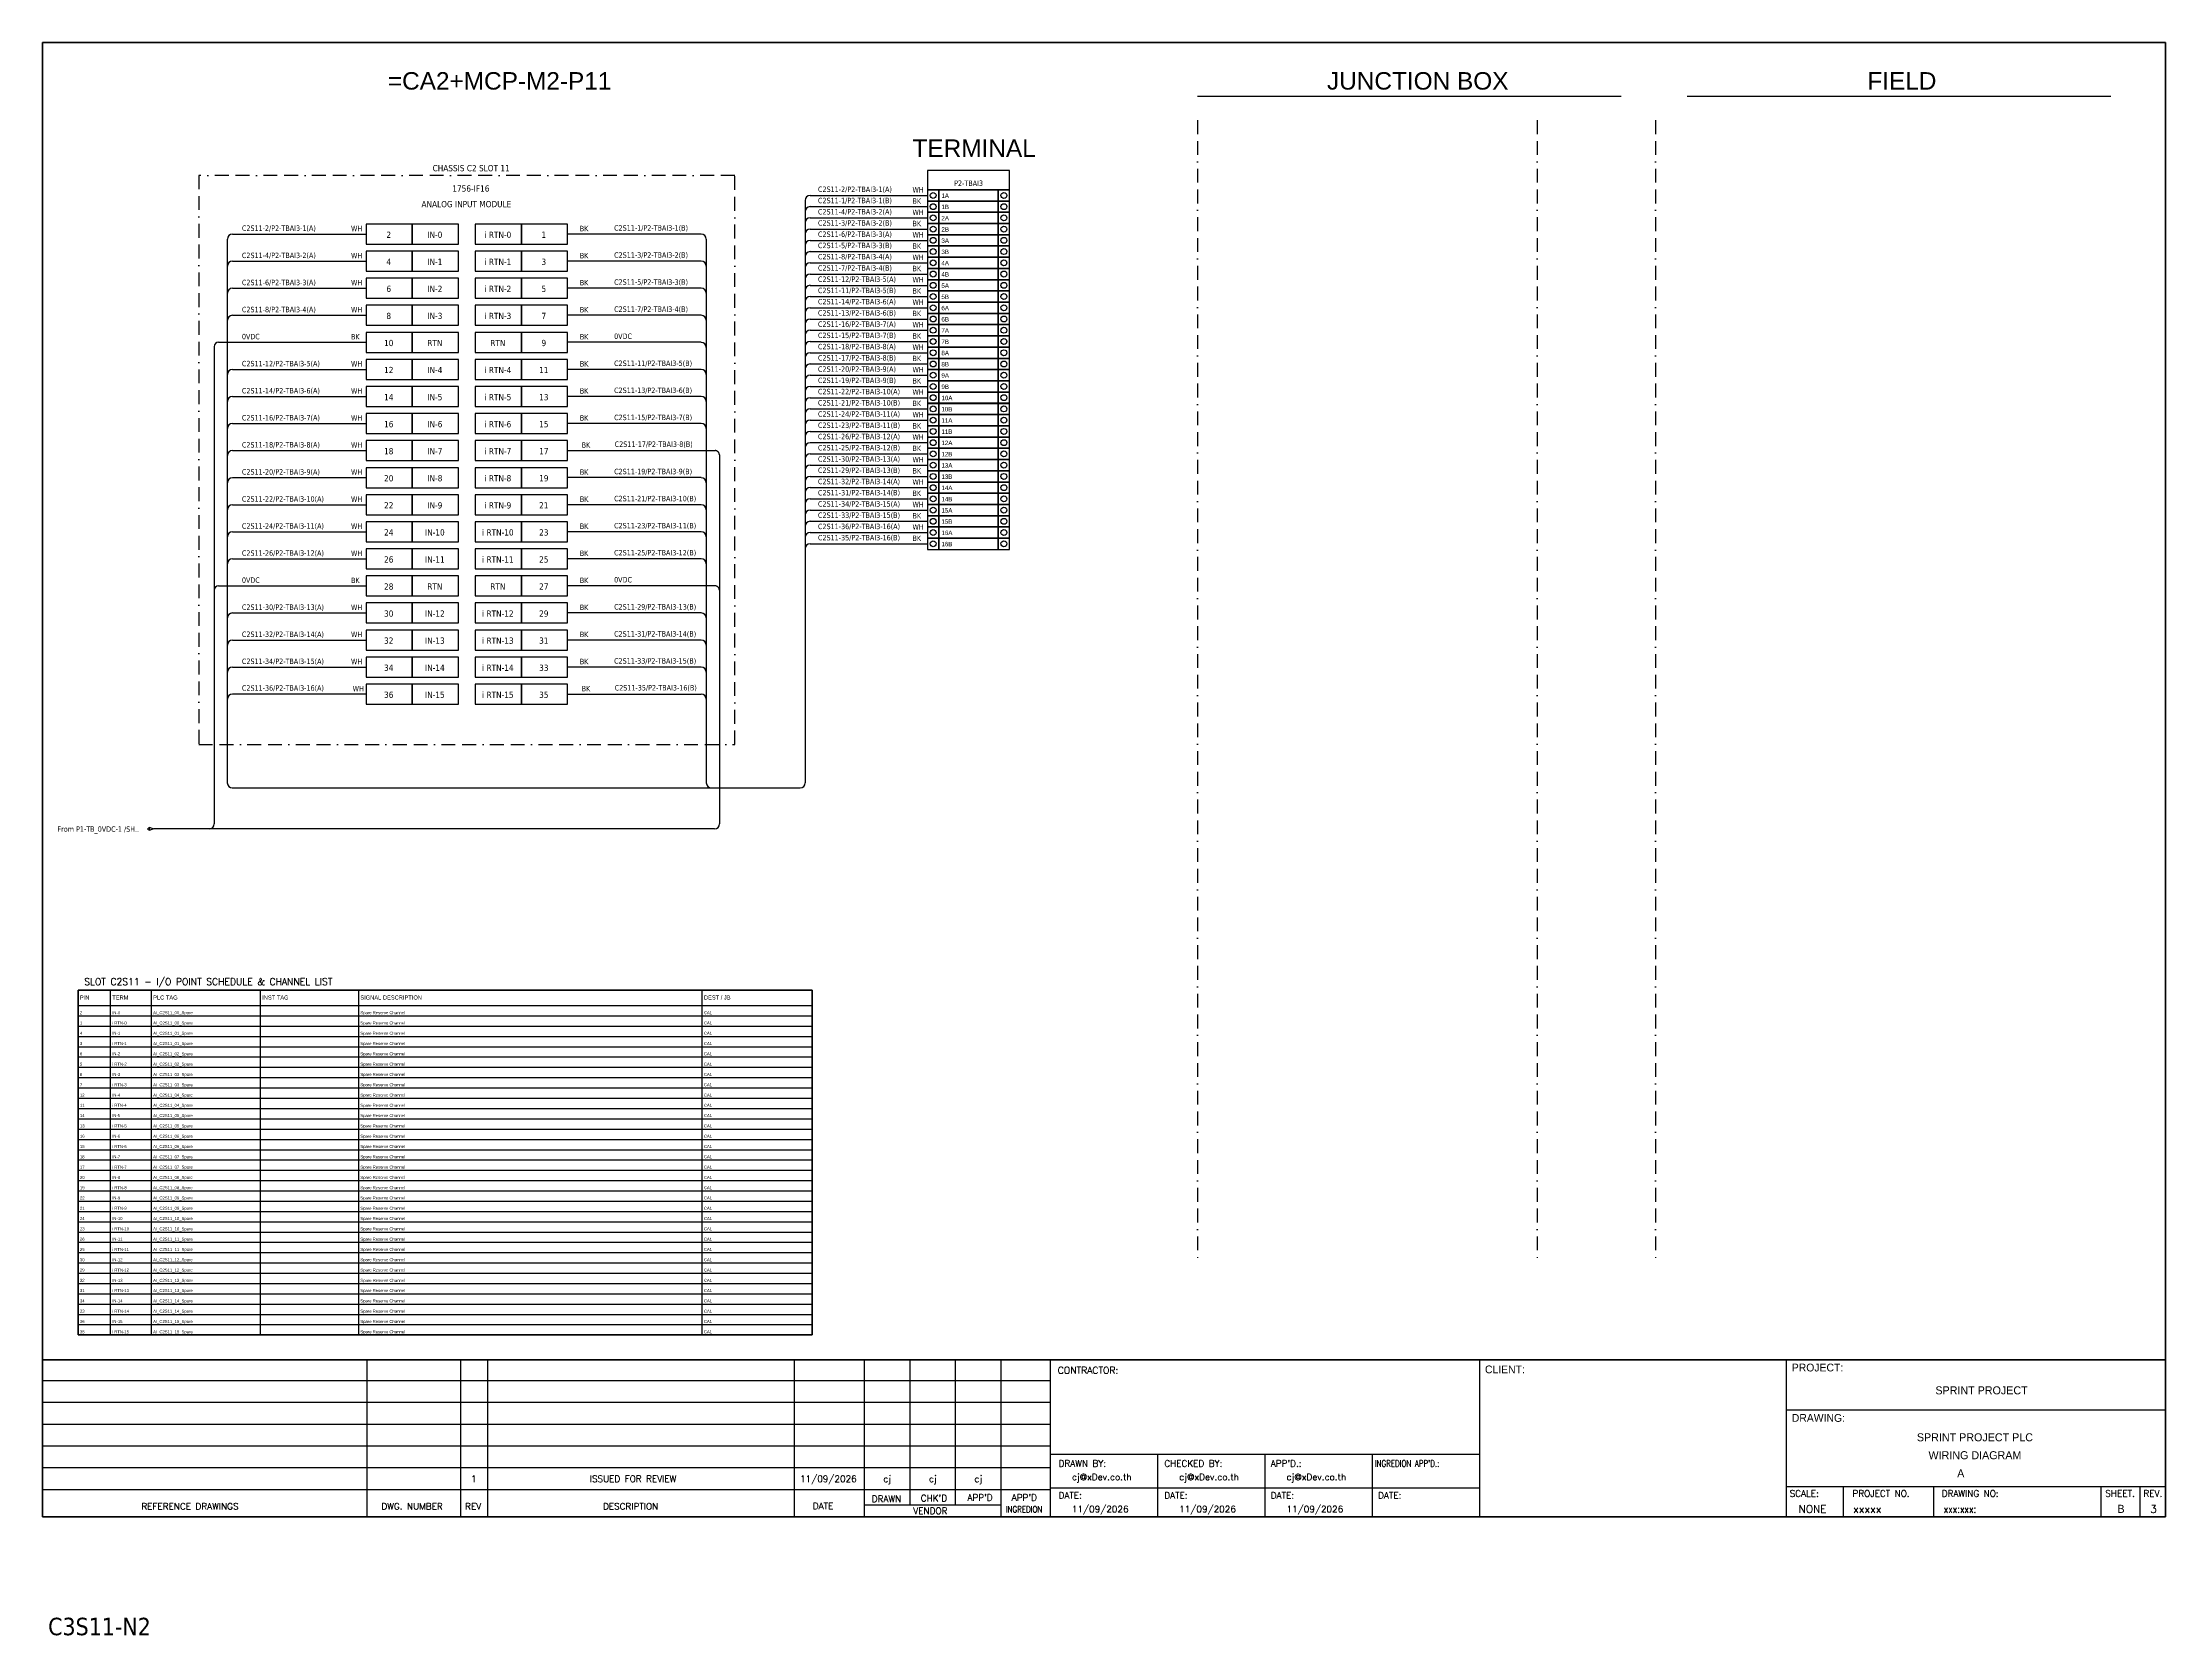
# Model space of a CAD drawing. Header units: millimetres. Extents: x 0 to 62600, y 0 to 14837.
# Drawn here: x 46126 to 50020, y 8795 to 11717 of the extents above; entities that cross this region are included whole.
import ezdxf
from ezdxf.enums import TextEntityAlignment as Align

# ---------------------------------------------------------------- set-up
doc = ezdxf.new("R2010")
doc.units = ezdxf.units.MM
doc.linetypes.add('BORDERX2', pattern=[88.9, 25.4, -12.7, 25.4, -12.7, 0, -12.7])
for name, color, linetype in [('GT_1', 9, 'Continuous'), ('HELPPOINT', 7, 'Continuous'), ('MEMBER', 7, 'Continuous'), ('VECTORS', 7, 'Continuous'), ('x01001-FrameArea', 2, 'BORDERX2')]:
    doc.layers.add(name, color=color, linetype=linetype)
doc.layers.add('IE-EQUIP', color=253, linetype='Continuous', lineweight=25)
doc.layers.add('IE-WIRE', color=7, linetype='Continuous', lineweight=25)
doc.styles.add('HTX11', font='O8111901')
doc.styles.add('ROMANS', font='romans.shx', dxfattribs={"width": 0.85, "height": 25})
doc.styles.get("Standard").update_dxf_attribs({"font": 'arial.ttf'})
doc.styles.add('Tahoma', font='')
doc.styles.get('Tahoma').set_extended_font_data('Tahoma')

# ---------------------------------------------------------------- blocks, each defined once
blk = doc.blocks.new('xTermSingleLayer100')
at = {"color": 7, "ltscale": 25.4}
for points in [[(0, -537), (537, -537), (537, 0), (0, 0)], [(537, -537), (3378, -537), (3378, 0), (537, 0)], [(3378, -537), (3915, -537), (3915, 0), (3378, 0)]]:
    blk.add_lwpolyline(points, close=True, dxfattribs=at)
for centre in [(268, -268), (3647, -268)]:
    blk.add_circle(centre, 141, dxfattribs=at)
blk.add_attdef('TERMINAL_B', (661, -387), '', height=212)
blk = doc.blocks.new('xTerminal_fr_to')
at = {"layer": 'VECTORS', "color": 1, "true_color": 0xff0000}
for p, q in [((-11.3, 0), (-7.8, 0)), ((-7.8, 2.8), (0, 0)), ((-7.8, -2.8), (-7.8, 2.8)), ((-7.8, 2.8), (0, 0)), ((-7.8, 2.8), (-7.8, -2.8)), ((0, 0), (-7.8, -2.8)), ((0, 0), (-7.8, -2.8))]:
    blk.add_line(p, q, dxfattribs=at)

msp = doc.modelspace()

# ---------------------------------------------------------------- linework, layer by layer
for p, q in [((48244.6, 11618.3), (49021.3, 11618.3)), ((49142.4, 11618.3), (49919.1, 11618.3))]:
    msp.add_line(p, q)
at = {"ltscale": 25.4}
for p, q in [((47534, 11415.7), (47749.4, 11415.7)), ((47534, 11374.5), (47749.4, 11374.5)), ((47334.5, 11365.4), (47089.2, 11365.4)), ((47534, 11333.3), (47749.4, 11333.3)), ((47334.5, 11315.8), (47089.2, 11315.8)), ((47534, 11292.1), (47749.4, 11292.1)), ((47334.5, 11266.1), (47089.2, 11266.1)), ((47334.5, 11216.5), (47089.2, 11216.5)), ((47534, 11250.8), (47749.4, 11250.8)), ((47534, 11209.6), (47749.4, 11209.6)), ((46449.2, 11166.9), (46719.7, 11166.9)), ((47334.5, 11166.9), (47089.2, 11166.9)), ((47534, 11168.4), (47749.4, 11168.4)), ((47334.5, 11117.2), (47089.2, 11117.2)), ((47534, 11127.2), (47749.4, 11127.2)), ((47334.5, 11067.6), (47089.2, 11067.6)), ((47534, 11085.9), (47749.4, 11085.9)), ((47534, 11044.7), (47749.4, 11044.7)), ((47334.5, 11018), (47089.2, 11018)), ((47534, 11003.5), (47749.4, 11003.5)), ((47089.2, 10968.3), (47359.7, 10968.3)), ((47534, 10962.3), (47749.4, 10962.3)), ((47334.5, 10918.7), (47089.2, 10918.7)), ((47534, 10921), (47749.4, 10921)), ((47334.5, 10869.1), (47089.2, 10869.1)), ((47534, 10879.8), (47749.4, 10879.8)), ((47534, 10838.6), (47749.4, 10838.6)), ((47334.5, 10819.4), (47089.2, 10819.4)), ((47534, 10797.4), (47749.4, 10797.4)), ((47334.5, 10769.8), (47089.2, 10769.8)), ((46449.2, 10720.2), (46719.7, 10720.2)), ((47359.7, 10720.2), (47089.2, 10720.2)), ((47334.5, 10670.5), (47089.2, 10670.5)), ((47334.5, 10620.9), (47089.2, 10620.9)), ((47334.5, 10571.3), (47089.2, 10571.3)), ((47089.2, 10521.6), (47334.5, 10521.6))]:
    msp.add_line(p, q, dxfattribs=at)
at = {"color": 7}
for p, q in [((46251.3, 9346.4), (46251.3, 9978.5)), ((46326.3, 9346.4), (46326.3, 9978.5)), ((46526.3, 9346.4), (46526.3, 9978.5)), ((46706.3, 9346.4), (46706.3, 9978.5)), ((47336.3, 9346.4), (47336.3, 9978.5)), ((46192, 9950.5), (47537.8, 9950.5))]:
    msp.add_line(p, q, dxfattribs=at)
at = {"color": 8}
for p, q in [((46192, 9931.7), (47537.8, 9931.7)), ((46192, 9912.8), (47537.8, 9912.8)), ((46192, 9893.9), (47537.8, 9893.9)), ((46192, 9875), (47537.8, 9875)), ((46192, 9856.2), (47537.8, 9856.2)), ((46192, 9837.3), (47537.8, 9837.3)), ((46192, 9818.4), (47537.8, 9818.4)), ((46192, 9799.5), (47537.8, 9799.5)), ((46192, 9780.6), (47537.8, 9780.6)), ((46192, 9761.8), (47537.8, 9761.8)), ((46192, 9742.9), (47537.8, 9742.9)), ((46192, 9724), (47537.8, 9724)), ((46192, 9705.1), (47537.8, 9705.1)), ((46192, 9686.2), (47537.8, 9686.2)), ((46192, 9667.4), (47537.8, 9667.4)), ((46192, 9648.5), (47537.8, 9648.5)), ((46192, 9629.6), (47537.8, 9629.6)), ((46192, 9610.7), (47537.8, 9610.7)), ((46192, 9591.9), (47537.8, 9591.9)), ((46192, 9573), (47537.8, 9573)), ((46192, 9554.1), (47537.8, 9554.1)), ((46192, 9535.2), (47537.8, 9535.2)), ((46192, 9516.3), (47537.8, 9516.3)), ((46192, 9497.5), (47537.8, 9497.5)), ((46192, 9478.6), (47537.8, 9478.6)), ((46192, 9459.7), (47537.8, 9459.7)), ((46192, 9440.8), (47537.8, 9440.8)), ((46192, 9422), (47537.8, 9422)), ((46192, 9403.1), (47537.8, 9403.1)), ((46192, 9384.2), (47537.8, 9384.2)), ((46192, 9365.3), (47537.8, 9365.3))]:
    msp.add_line(p, q, dxfattribs=at)
at = {"color": 4}
for p, q in [((49428.6, 9068.7), (49428.6, 9012.6)), ((49593.9, 9068.7), (49593.9, 9012.6))]:
    msp.add_line(p, q, dxfattribs=at)
at = {"color": 4, "ltscale": 0.5}
for p, q in [((49901, 9068.7), (49901, 9012.6)), ((49901, 9068.7), (49901, 9012.6)), ((49972.2, 9068.7), (49972.2, 9012.6)), ((49972.2, 9068.7), (49972.2, 9012.6))]:
    msp.add_line(p, q, dxfattribs=at)
at = {"color": 4, "ltscale": 25.4}
msp.add_lwpolyline([(47749.4, 11446.6), (47899.7, 11446.6), (47899.7, 11481.9), (47749.4, 11481.9)], close=True, dxfattribs=at)
msp.add_lwpolyline([(46192, 9978.5), (47537.8, 9978.5), (47537.8, 9346.4), (46192, 9346.4)], close=True)
at = {"color": 7}
msp.add_lwpolyline([(46192, 9346.4), (47537.8, 9346.4), (47537.8, 9978.5), (46192, 9978.5), (46192, 9346.4)], dxfattribs=at)
at = {"ltscale": 25.4}
for centre, radius, start, end in [((47534, 11406.6), 9.14, 90, 180), ((47534, 11365.4), 9.14, 90, 180), ((47334.5, 11356.2), 9.17, 0, 90), ((47534, 11324.1), 9.14, 90, 180), ((47334.5, 11306.6), 9.17, 0, 90), ((47534, 11282.9), 9.14, 90, 180), ((47334.5, 11256.9), 9.17, 0, 90), ((47334.5, 11207.3), 9.17, 0, 90), ((47534, 11241.7), 9.14, 90, 180), ((47534, 11200.5), 9.14, 90, 180), ((47334.5, 11157.7), 9.17, 0, 90), ((47534, 11159.2), 9.14, 90, 180), ((47334.5, 11108.1), 9.17, 0, 90), ((47534, 11118), 9.14, 90, 180), ((47334.5, 11058.4), 9.17, 0, 90), ((47534, 11076.8), 9.14, 90, 180), ((47534, 11035.6), 9.14, 90, 180), ((47334.5, 11008.8), 9.17, 0, 90), ((47534, 10994.3), 9.14, 90, 180), ((47534, 10953.1), 9.14, 90, 180), ((47334.5, 10909.5), 9.17, 0, 90), ((47534, 10911.9), 9.14, 90, 180), ((47334.5, 10859.9), 9.17, 0, 90), ((47534, 10870.7), 9.14, 90, 180), ((47534, 10829.5), 9.14, 90, 180), ((47334.5, 10810.3), 9.17, 0, 90), ((47534, 10788.2), 9.14, 90, 180), ((47334.5, 10760.6), 9.17, 0, 90), ((47334.5, 10661.4), 9.17, 0, 90), ((47334.5, 10611.7), 9.17, 0, 90), ((47334.5, 10562.1), 9.17, 0, 90), ((47334.5, 10512.5), 9.17, 0, 90)]:
    msp.add_arc(centre, radius, start, end, dxfattribs=at)
at = {"layer": 'GT_1', "color": 4}
for p, q in [((46721.7, 9012.6), (46721.7, 9300.8)), ((46893.6, 9012.6), (46893.6, 9300.8)), ((46942.8, 9012.6), (46942.8, 9300.8)), ((47505.4, 9012.6), (47505.4, 9300.8)), ((47633.7, 9012.6), (47633.7, 9300.8)), ((47717.3, 9034.4), (47717.3, 9300.8)), ((47800.8, 9034.5), (47800.8, 9300.8)), ((47884.1, 9012.6), (47884.1, 9300.8)), ((47975.1, 9012.6), (47975.1, 9300.8)), ((48762.1, 9012.6), (48762.1, 9300.8)), ((49324.4, 9012.6), (49324.4, 9300.8)), ((49324.4, 9012.6), (49324.4, 9300.8)), ((49324.4, 9012.6), (49324.4, 9300.8)), ((47975.1, 9262), (46126.3, 9262)), ((47975.1, 9222.2), (46126.3, 9222.2)), ((47975.1, 9182.2), (46126.3, 9182.2)), ((47975.1, 9142.3), (46126.3, 9142.3)), ((48762.1, 9127), (47975.1, 9127)), ((48171.9, 9012.6), (48171.9, 9127)), ((48368.6, 9012.6), (48368.6, 9127)), ((48565.4, 9012.6), (48565.4, 9127)), ((47975.1, 9102.4), (46126.3, 9102.4)), ((47975, 9062.5), (46126.3, 9062.5)), ((47884.1, 9034.4), (47633.7, 9034.4)), ((48762.1, 9065.5), (47975.1, 9065.5)), ((49324.4, 9068.7), (50019.6, 9068.7))]:
    msp.add_line(p, q, dxfattribs=at)
at = {"layer": 'HELPPOINT', "color": 4, "lineweight": 35}
for p, q in [((46126.3, 9012.6), (46126.3, 11716.9)), ((46126.3, 11716.9), (50019.6, 11716.9)), ((46126.3, 9012.6), (46126.3, 11716.9)), ((46126.3, 11716.9), (50019.6, 11716.9)), ((50019.6, 11716.9), (50019.6, 9012.6)), ((50019.6, 11716.9), (50019.6, 9012.6)), ((50019.6, 9012.6), (46126.3, 9012.6)), ((50019.6, 9012.6), (46126.3, 9012.6))]:
    msp.add_line(p, q, dxfattribs=at)
at = {"layer": 'HELPPOINT', "color": 4}
for p, q in [((49324.4, 9209.2), (50019.6, 9209.2)), ((49324.4, 9209.2), (50019.6, 9209.2)), ((49324.4, 9068.7), (50019.6, 9068.7))]:
    msp.add_line(p, q, dxfattribs=at)
at = {"layer": 'IE-EQUIP', "linetype": 'Continuous', "ltscale": 25.4}
for points in [[(46719.7, 11347), (46804.4, 11347), (46804.4, 11383.7), (46719.7, 11383.7)], [(46804.4, 11347), (46889, 11347), (46889, 11383.7), (46804.4, 11383.7)], [(46919.9, 11347), (47004.5, 11347), (47004.5, 11383.7), (46919.9, 11383.7)], [(47004.5, 11347), (47089.2, 11347), (47089.2, 11383.7), (47004.5, 11383.7)], [(46719.7, 11297.4), (46804.4, 11297.4), (46804.4, 11334.1), (46719.7, 11334.1)], [(46804.4, 11297.4), (46889, 11297.4), (46889, 11334.1), (46804.4, 11334.1)], [(46919.9, 11297.4), (47004.5, 11297.4), (47004.5, 11334.1), (46919.9, 11334.1)], [(47004.5, 11297.4), (47089.2, 11297.4), (47089.2, 11334.1), (47004.5, 11334.1)], [(46719.7, 11247.8), (46804.4, 11247.8), (46804.4, 11284.5), (46719.7, 11284.5)], [(46804.4, 11247.8), (46889, 11247.8), (46889, 11284.5), (46804.4, 11284.5)], [(46919.9, 11247.8), (47004.5, 11247.8), (47004.5, 11284.5), (46919.9, 11284.5)], [(47004.5, 11247.8), (47089.2, 11247.8), (47089.2, 11284.5), (47004.5, 11284.5)], [(46719.7, 11198.1), (46804.4, 11198.1), (46804.4, 11234.8), (46719.7, 11234.8)], [(46804.4, 11198.1), (46889, 11198.1), (46889, 11234.8), (46804.4, 11234.8)], [(46919.9, 11198.1), (47004.5, 11198.1), (47004.5, 11234.8), (46919.9, 11234.8)], [(47004.5, 11198.1), (47089.2, 11198.1), (47089.2, 11234.8), (47004.5, 11234.8)], [(46719.7, 11148.5), (46804.4, 11148.5), (46804.4, 11185.2), (46719.7, 11185.2)], [(46804.4, 11148.5), (46889, 11148.5), (46889, 11185.2), (46804.4, 11185.2)], [(46919.9, 11148.5), (47004.5, 11148.5), (47004.5, 11185.2), (46919.9, 11185.2)], [(47004.5, 11148.5), (47089.2, 11148.5), (47089.2, 11185.2), (47004.5, 11185.2)], [(46719.7, 11098.9), (46804.4, 11098.9), (46804.4, 11135.6), (46719.7, 11135.6)], [(46804.4, 11098.9), (46889, 11098.9), (46889, 11135.6), (46804.4, 11135.6)], [(46919.9, 11098.9), (47004.5, 11098.9), (47004.5, 11135.6), (46919.9, 11135.6)], [(47004.5, 11098.9), (47089.2, 11098.9), (47089.2, 11135.6), (47004.5, 11135.6)], [(46719.7, 11049.2), (46804.4, 11049.2), (46804.4, 11085.9), (46719.7, 11085.9)], [(46804.4, 11049.2), (46889, 11049.2), (46889, 11085.9), (46804.4, 11085.9)], [(46919.9, 11049.2), (47004.5, 11049.2), (47004.5, 11085.9), (46919.9, 11085.9)], [(47004.5, 11049.2), (47089.2, 11049.2), (47089.2, 11085.9), (47004.5, 11085.9)], [(46719.7, 10999.6), (46804.4, 10999.6), (46804.4, 11036.3), (46719.7, 11036.3)], [(46804.4, 10999.6), (46889, 10999.6), (46889, 11036.3), (46804.4, 11036.3)], [(46919.9, 10999.6), (47004.5, 10999.6), (47004.5, 11036.3), (46919.9, 11036.3)], [(47004.5, 10999.6), (47089.2, 10999.6), (47089.2, 11036.3), (47004.5, 11036.3)], [(46719.7, 10950), (46804.4, 10950), (46804.4, 10986.7), (46719.7, 10986.7)], [(46804.4, 10950), (46889, 10950), (46889, 10986.7), (46804.4, 10986.7)], [(46919.9, 10950), (47004.5, 10950), (47004.5, 10986.7), (46919.9, 10986.7)], [(47004.5, 10950), (47089.2, 10950), (47089.2, 10986.7), (47004.5, 10986.7)], [(46719.7, 10900.3), (46804.4, 10900.3), (46804.4, 10937), (46719.7, 10937)], [(46804.4, 10900.3), (46889, 10900.3), (46889, 10937), (46804.4, 10937)], [(46919.9, 10900.3), (47004.5, 10900.3), (47004.5, 10937), (46919.9, 10937)], [(47004.5, 10900.3), (47089.2, 10900.3), (47089.2, 10937), (47004.5, 10937)], [(46719.7, 10850.7), (46804.4, 10850.7), (46804.4, 10887.4), (46719.7, 10887.4)], [(46804.4, 10850.7), (46889, 10850.7), (46889, 10887.4), (46804.4, 10887.4)], [(46919.9, 10850.7), (47004.5, 10850.7), (47004.5, 10887.4), (46919.9, 10887.4)], [(47004.5, 10850.7), (47089.2, 10850.7), (47089.2, 10887.4), (47004.5, 10887.4)], [(46719.7, 10801.1), (46804.4, 10801.1), (46804.4, 10837.8), (46719.7, 10837.8)], [(46804.4, 10801.1), (46889, 10801.1), (46889, 10837.8), (46804.4, 10837.8)], [(46919.9, 10801.1), (47004.5, 10801.1), (47004.5, 10837.8), (46919.9, 10837.8)], [(47004.5, 10801.1), (47089.2, 10801.1), (47089.2, 10837.8), (47004.5, 10837.8)], [(46719.7, 10751.4), (46804.4, 10751.4), (46804.4, 10788.1), (46719.7, 10788.1)], [(46804.4, 10751.4), (46889, 10751.4), (46889, 10788.1), (46804.4, 10788.1)], [(46919.9, 10751.4), (47004.5, 10751.4), (47004.5, 10788.1), (46919.9, 10788.1)], [(47004.5, 10751.4), (47089.2, 10751.4), (47089.2, 10788.1), (47004.5, 10788.1)], [(46719.7, 10701.8), (46804.4, 10701.8), (46804.4, 10738.5), (46719.7, 10738.5)], [(46804.4, 10701.8), (46889, 10701.8), (46889, 10738.5), (46804.4, 10738.5)], [(46919.9, 10701.8), (47004.5, 10701.8), (47004.5, 10738.5), (46919.9, 10738.5)], [(47004.5, 10701.8), (47089.2, 10701.8), (47089.2, 10738.5), (47004.5, 10738.5)], [(46719.7, 10652.2), (46804.4, 10652.2), (46804.4, 10688.9), (46719.7, 10688.9)], [(46804.4, 10652.2), (46889, 10652.2), (46889, 10688.9), (46804.4, 10688.9)], [(46919.9, 10652.2), (47004.5, 10652.2), (47004.5, 10688.9), (46919.9, 10688.9)], [(47004.5, 10652.2), (47089.2, 10652.2), (47089.2, 10688.9), (47004.5, 10688.9)], [(46719.7, 10602.5), (46804.4, 10602.5), (46804.4, 10639.2), (46719.7, 10639.2)], [(46804.4, 10602.5), (46889, 10602.5), (46889, 10639.2), (46804.4, 10639.2)], [(46919.9, 10602.5), (47004.5, 10602.5), (47004.5, 10639.2), (46919.9, 10639.2)], [(47004.5, 10602.5), (47089.2, 10602.5), (47089.2, 10639.2), (47004.5, 10639.2)], [(46719.7, 10552.9), (46804.4, 10552.9), (46804.4, 10589.6), (46719.7, 10589.6)], [(46804.4, 10552.9), (46889, 10552.9), (46889, 10589.6), (46804.4, 10589.6)], [(46919.9, 10552.9), (47004.5, 10552.9), (47004.5, 10589.6), (46919.9, 10589.6)], [(47004.5, 10552.9), (47089.2, 10552.9), (47089.2, 10589.6), (47004.5, 10589.6)], [(46719.7, 10503.3), (46804.4, 10503.3), (46804.4, 10540), (46719.7, 10540)], [(46804.4, 10503.3), (46889, 10503.3), (46889, 10540), (46804.4, 10540)], [(46919.9, 10503.3), (47004.5, 10503.3), (47004.5, 10540), (46919.9, 10540)], [(47004.5, 10503.3), (47089.2, 10503.3), (47089.2, 10540), (47004.5, 10540)]]:
    msp.add_lwpolyline(points, close=True, dxfattribs=at)
at = {"layer": 'IE-WIRE', "color": 4, "ltscale": 25.4}
for p, q in [((47524.9, 11427.2), (47524.9, 10358.8)), ((47534, 11436.3), (47749.4, 11436.3)), ((47534, 11395.1), (47749.4, 11395.1)), ((46465.3, 11356.2), (46465.3, 10358.8)), ((46474.5, 11365.4), (46719.7, 11365.4)), ((47343.6, 11356.2), (47343.6, 10358.8)), ((47534, 11353.9), (47749.4, 11353.9)), ((46474.5, 11315.8), (46719.7, 11315.8)), ((47534, 11312.7), (47749.4, 11312.7)), ((46474.5, 11266.1), (46719.7, 11266.1)), ((47534, 11271.4), (47749.4, 11271.4)), ((46474.5, 11216.5), (46719.7, 11216.5)), ((47534, 11230.2), (47749.4, 11230.2)), ((47534, 11189), (47749.4, 11189)), ((47534, 11147.8), (47749.4, 11147.8)), ((46474.5, 11117.2), (46719.7, 11117.2)), ((47534, 11106.5), (47749.4, 11106.5)), ((46474.5, 11067.6), (46719.7, 11067.6)), ((47534, 11065.3), (47749.4, 11065.3)), ((47534, 11024.1), (47749.4, 11024.1)), ((46474.5, 11018), (46719.7, 11018)), ((47534, 10982.9), (47749.4, 10982.9)), ((46474.5, 10968.3), (46719.7, 10968.3)), ((47534, 10941.7), (47749.4, 10941.7)), ((46474.5, 10918.7), (46719.7, 10918.7)), ((46474.5, 10869.1), (46719.7, 10869.1)), ((47534, 10900.4), (47749.4, 10900.4)), ((47534, 10859.2), (47749.4, 10859.2)), ((46474.5, 10819.4), (46719.7, 10819.4)), ((47534, 10818), (47749.4, 10818)), ((46474.5, 10769.8), (46719.7, 10769.8)), ((46474.5, 10670.5), (46719.7, 10670.5)), ((46474.5, 10620.9), (46719.7, 10620.9)), ((46474.5, 10571.3), (46719.7, 10571.3)), ((46719.7, 10521.6), (46474.5, 10521.6))]:
    msp.add_line(p, q, dxfattribs=at)
at = {"layer": 'IE-WIRE', "color": 7, "ltscale": 25.4}
for p, q in [((46441.2, 11158.9), (46441.2, 10283.6)), ((47367.7, 10960.3), (47367.7, 10283.6)), ((47358.8, 10274.6), (46329.7, 10274.6))]:
    msp.add_line(p, q, dxfattribs=at)
at = {"layer": 'IE-WIRE', "color": 4}
msp.add_line((46474.4, 10349.7), (47515.8, 10349.7), dxfattribs=at)
at = {"layer": 'IE-WIRE', "color": 4, "ltscale": 25.4}
for centre, radius in [((47534, 11427.2), 9.14), ((47534, 11386), 9.14), ((46474.5, 11356.2), 9.17), ((47534, 11344.7), 9.14), ((46474.5, 11306.6), 9.17), ((47534, 11303.5), 9.14), ((46474.5, 11256.9), 9.17), ((47534, 11262.3), 9.14), ((46474.5, 11207.3), 9.17), ((47534, 11221.1), 9.14), ((47534, 11179.9), 9.14), ((47534, 11138.6), 9.14), ((46474.5, 11108.1), 9.17), ((47534, 11097.4), 9.14), ((46474.5, 11058.4), 9.17), ((47534, 11056.2), 9.14), ((47534, 11015), 9.14), ((46474.5, 11008.8), 9.17), ((47534, 10973.7), 9.14), ((46474.5, 10959.2), 9.17), ((47534, 10932.5), 9.14), ((46474.5, 10909.5), 9.17), ((46474.5, 10859.9), 9.17), ((47534, 10891.3), 9.14), ((47534, 10850.1), 9.14), ((46474.5, 10810.3), 9.17), ((47534, 10808.8), 9.14), ((46474.5, 10760.6), 9.17), ((46474.5, 10661.4), 9.17), ((46474.5, 10611.7), 9.17), ((46474.5, 10562.1), 9.17), ((46474.5, 10512.5), 9.17)]:
    msp.add_arc(centre, radius, 90, 180, dxfattribs=at)
at = {"layer": 'IE-WIRE', "ltscale": 25.4}
for centre in [(46449.2, 11158.9), (46449.2, 10712.2)]:
    msp.add_arc(centre, 8, 90, 180, dxfattribs=at)
at = {"layer": 'IE-WIRE', "color": 4}
for centre, start, end in [((46474.4, 10358.8), 180, 270), ((47352.8, 10358.8), 180, 270), ((47515.8, 10358.8), 270, 0)]:
    msp.add_arc(centre, 9.14, start, end, dxfattribs=at)
at = {"layer": 'IE-WIRE', "color": 7, "ltscale": 25.4}
for centre in [(46432.2, 10283.6), (47358.8, 10283.6), (47358.8, 10283.6)]:
    msp.add_arc(centre, 8.96, 270, 0, dxfattribs=at)
at = {"layer": 'MEMBER', "color": 4, "lineweight": 35}
msp.add_line((46126.3, 9300.8), (50019.6, 9300.8), dxfattribs=at)
msp.add_line((46126.3, 9300.8), (50019.6, 9300.8), dxfattribs=at)
at = {"layer": 'MEMBER', "color": 4}
for p, q in [((49324.4, 9209.2), (50019.6, 9209.2)), ((49324.4, 9209.2), (50019.6, 9209.2)), ((49324.4, 9068.7), (50019.6, 9068.7)), ((49324.4, 9068.7), (50019.6, 9068.7))]:
    msp.add_line(p, q, dxfattribs=at)
at = {"layer": 'x01001-FrameArea'}
for p, q in [((48244.5, 11574.2), (48244.5, 9487.7)), ((48867.6, 11574.2), (48867.6, 9487.7)), ((49084.4, 11574.2), (49084.4, 9487.7))]:
    msp.add_line(p, q, dxfattribs=at)
msp.add_lwpolyline([(46413, 10429.3), (47396, 10429.3), (47396, 11473.1), (46413, 11473.1)], close=True, dxfattribs=at)
at = {"layer": 'x01001-FrameArea', "ltscale": 25.4}
for centre in [(47359.7, 10960.3), (47359.7, 10712.2)]:
    msp.add_arc(centre, 8, 0, 90, dxfattribs=at)

# ---------------------------------------------------------------- block references
at = {"xscale": 0.0384, "yscale": 0.0384, "zscale": 0.0384}
for p, values in [((47749.4, 11446.6), {'TERMINAL_B': '1A'}), ((47749.4, 11426), {'TERMINAL_B': '1B'}), ((47749.4, 11405.4), {'TERMINAL_B': '2A'}), ((47749.4, 11384.8), {'TERMINAL_B': '2B'}), ((47749.4, 11364.2), {'TERMINAL_B': '3A'}), ((47749.4, 11343.6), {'TERMINAL_B': '3B'}), ((47749.4, 11323), {'TERMINAL_B': '4A'}), ((47749.4, 11302.4), {'TERMINAL_B': '4B'}), ((47749.4, 11281.7), {'TERMINAL_B': '5A'}), ((47749.4, 11261.1), {'TERMINAL_B': '5B'}), ((47749.4, 11240.5), {'TERMINAL_B': '6A'}), ((47749.4, 11219.9), {'TERMINAL_B': '6B'}), ((47749.4, 11199.3), {'TERMINAL_B': '7A'}), ((47749.4, 11178.7), {'TERMINAL_B': '7B'}), ((47749.4, 11158.1), {'TERMINAL_B': '8A'}), ((47749.4, 11137.5), {'TERMINAL_B': '8B'}), ((47749.4, 11116.9), {'TERMINAL_B': '9A'}), ((47749.4, 11096.2), {'TERMINAL_B': '9B'}), ((47749.4, 11075.6), {'TERMINAL_B': '10A'}), ((47749.4, 11055), {'TERMINAL_B': '10B'}), ((47749.4, 11034.4), {'TERMINAL_B': '11A'}), ((47749.4, 11013.8), {'TERMINAL_B': '11B'}), ((47749.4, 10993.2), {'TERMINAL_B': '12A'}), ((47749.4, 10972.6), {'TERMINAL_B': '12B'}), ((47749.4, 10952), {'TERMINAL_B': '13A'}), ((47749.4, 10931.3), {'TERMINAL_B': '13B'}), ((47749.4, 10910.7), {'TERMINAL_B': '14A'}), ((47749.4, 10890.1), {'TERMINAL_B': '14B'}), ((47749.4, 10869.5), {'TERMINAL_B': '15A'}), ((47749.4, 10848.9), {'TERMINAL_B': '15B'}), ((47749.4, 10828.3), {'TERMINAL_B': '16A'}), ((47749.4, 10807.7), {'TERMINAL_B': '16B'})]:
    msp.add_blockref('xTermSingleLayer100', p, dxfattribs=at).add_auto_attribs(values)
msp.add_blockref('xTerminal_fr_to', (46329.7, 10274.6))

# ---------------------------------------------------------------- texts
at = {"color": 2}
for s, p in [('=CA2+MCP-M2-P11', (46759.7, 11630.4)), ('JUNCTION BOX', (48481.9, 11630.4)), ('FIELD', (49472.8, 11630.4)), ('TERMINAL', (47721.8, 11507))]:
    msp.add_text(s, height=32, dxfattribs=at).set_placement(p)
at = {"color": 2, "style": 'Tahoma'}
for s, height, p in [('CHASSIS C2 SLOT 11', 11.441, (46912.5, 11486.4)), ('1756-IF16', 11.44, (46911.9, 11449)), ('ANALOG INPUT MODULE', 11.441, (46903.7, 11420.4)), ('2', 11.4, (46761.3, 11364.2)), ('IN-0', 11.44, (46845.9, 11364.2)), ('i RTN-0', 11.44, (46961.4, 11364.2)), ('1', 11.4, (47045.7, 11364.2)), ('4', 11.4, (46761.3, 11314.6)), ('IN-1', 11.44, (46845.9, 11314.6)), ('i RTN-1', 11.44, (46961.4, 11314.6)), ('3', 11.4, (47045.7, 11314.6)), ('6', 11.4, (46761.3, 11265)), ('IN-2', 11.44, (46845.9, 11265)), ('i RTN-2', 11.44, (46961.4, 11265)), ('5', 11.4, (47045.7, 11265)), ('8', 11.4, (46761.3, 11215.3)), ('IN-3', 11.44, (46845.9, 11215.3)), ('i RTN-3', 11.44, (46961.4, 11215.3)), ('7', 11.4, (47045.7, 11215.3)), ('10', 11.44, (46761.3, 11165.7)), ('RTN', 11.44, (46845.9, 11165.7)), ('RTN', 11.44, (46961.4, 11165.7)), ('9', 11.4, (47045.7, 11165.7)), ('12', 11.44, (46761.3, 11116.1)), ('IN-4', 11.44, (46845.9, 11116.1)), ('i RTN-4', 11.44, (46961.4, 11116.1)), ('11', 11.44, (47045.7, 11116.1)), ('14', 11.44, (46761.3, 11066.4)), ('IN-5', 11.44, (46845.9, 11066.4)), ('i RTN-5', 11.44, (46961.4, 11066.4)), ('13', 11.44, (47045.7, 11066.4)), ('16', 11.44, (46761.3, 11016.8)), ('IN-6', 11.44, (46845.9, 11016.8)), ('i RTN-6', 11.44, (46961.4, 11016.8)), ('15', 11.44, (47045.7, 11016.8)), ('18', 11.44, (46761.3, 10967.2)), ('IN-7', 11.44, (46845.9, 10967.2)), ('i RTN-7', 11.44, (46961.4, 10967.2)), ('17', 11.44, (47045.7, 10967.2)), ('20', 11.44, (46761.3, 10917.6)), ('IN-8', 11.44, (46845.9, 10917.6)), ('i RTN-8', 11.44, (46961.4, 10917.6)), ('19', 11.44, (47045.7, 10917.6)), ('22', 11.44, (46761.3, 10867.9)), ('IN-9', 11.44, (46845.9, 10867.9)), ('i RTN-9', 11.44, (46961.4, 10867.9)), ('21', 11.44, (47045.7, 10867.9)), ('24', 11.44, (46761.3, 10818.3)), ('IN-10', 11.44, (46845.9, 10818.3)), ('i RTN-10', 11.44, (46961.4, 10818.3)), ('23', 11.44, (47045.7, 10818.3)), ('26', 11.44, (46761.3, 10768.7)), ('IN-11', 11.44, (46845.9, 10768.7)), ('i RTN-11', 11.44, (46961.4, 10768.7)), ('25', 11.44, (47045.7, 10768.7)), ('28', 11.44, (46761.3, 10719)), ('RTN', 11.44, (46845.9, 10719)), ('RTN', 11.44, (46961.4, 10719)), ('27', 11.44, (47045.7, 10719)), ('30', 11.44, (46761.3, 10669.4)), ('IN-12', 11.44, (46845.9, 10669.4)), ('i RTN-12', 11.44, (46961.4, 10669.4)), ('29', 11.44, (47045.7, 10669.4)), ('32', 11.44, (46761.3, 10619.8)), ('IN-13', 11.44, (46845.9, 10619.8)), ('i RTN-13', 11.44, (46961.4, 10619.8)), ('31', 11.44, (47045.7, 10619.8)), ('34', 11.44, (46761.3, 10570.1)), ('IN-14', 11.44, (46845.9, 10570.1)), ('i RTN-14', 11.44, (46961.4, 10570.1)), ('33', 11.44, (47045.7, 10570.1)), ('36', 11.44, (46761.3, 10520.5)), ('IN-15', 11.44, (46845.9, 10520.5)), ('i RTN-15', 11.44, (46961.4, 10520.5)), ('35', 11.44, (47045.7, 10520.5))]:
    msp.add_text(s, height=height, dxfattribs=at).set_placement(p, align=Align.MIDDLE_CENTER)
at = {"color": 4, "style": 'Tahoma'}
for s, height, p in [('C2S11-2/P2-TBAI3-1(A)', 9.949, (47548.5, 11442.6)), ('WH', 9.95, (47721.8, 11441.6)), ('C2S11-4/P2-TBAI3-2(A)', 9.949, (47548.5, 11401.4)), ('WH', 9.95, (47721.8, 11400.4)), ('C2S11-2/P2-TBAI3-1(A)', 9.949, (46492.1, 11371.3)), ('WH', 9.95, (46692.2, 11370.6)), ('C2S11-6/P2-TBAI3-3(A)', 9.949, (47548.5, 11360.2)), ('WH', 9.95, (47721.8, 11359.1)), ('C2S11-4/P2-TBAI3-2(A)', 9.949, (46492.1, 11321.4)), ('WH', 9.95, (46692.2, 11321)), ('C2S11-8/P2-TBAI3-4(A)', 9.949, (47548.5, 11319)), ('WH', 9.95, (47721.8, 11317.9)), ('C2S11-6/P2-TBAI3-3(A)', 9.949, (46492.1, 11271.7)), ('WH', 9.95, (46692.2, 11271.4)), ('C2S11-12/P2-TBAI3-5(A)', 9.949, (47548.5, 11277.7)), ('WH', 9.95, (47721.8, 11276.7)), ('C2S11-8/P2-TBAI3-4(A)', 9.949, (46492.1, 11222.1)), ('WH', 9.95, (46692.2, 11221.7)), ('C2S11-14/P2-TBAI3-6(A)', 9.949, (47548.5, 11236.5)), ('WH', 9.95, (47721.8, 11235.5)), ('C2S11-16/P2-TBAI3-7(A)', 9.949, (47548.5, 11195.3)), ('WH', 9.95, (47721.8, 11194.2)), ('C2S11-18/P2-TBAI3-8(A)', 9.949, (47548.5, 11154.1)), ('WH', 9.95, (47721.8, 11153)), ('C2S11-12/P2-TBAI3-5(A)', 9.949, (46492.1, 11122.9)), ('WH', 9.95, (46692.2, 11122.5)), ('C2S11-20/P2-TBAI3-9(A)', 9.949, (47548.5, 11112.8)), ('WH', 9.95, (47721.8, 11111.8)), ('C2S11-14/P2-TBAI3-6(A)', 9.949, (46492.1, 11073.2)), ('WH', 9.95, (46692.2, 11072.8)), ('C2S11-22/P2-TBAI3-10(A)', 9.949, (47548.5, 11071.6)), ('WH', 9.95, (47721.8, 11070.6)), ('C2S11-16/P2-TBAI3-7(A)', 9.949, (46492.1, 11023.6)), ('WH', 9.95, (46692.2, 11023.2)), ('C2S11-24/P2-TBAI3-11(A)', 9.949, (47548.5, 11030.4)), ('WH', 9.95, (47721.8, 11029.4)), ('C2S11-18/P2-TBAI3-8(A)', 9.949, (46492.1, 10974)), ('WH', 9.95, (46692.2, 10973.6)), ('C2S11-26/P2-TBAI3-12(A)', 9.949, (47548.5, 10989.2)), ('WH', 9.95, (47721.8, 10988.1)), ('C2S11-30/P2-TBAI3-13(A)', 9.949, (47548.5, 10947.9)), ('WH', 9.95, (47721.8, 10946.9)), ('C2S11-20/P2-TBAI3-9(A)', 9.949, (46492.1, 10924.3)), ('WH', 9.95, (46692.2, 10923.9)), ('C2S11-32/P2-TBAI3-14(A)', 9.949, (47548.5, 10906.7)), ('WH', 9.95, (47721.8, 10905.7)), ('C2S11-22/P2-TBAI3-10(A)', 9.949, (46492.1, 10874.7)), ('WH', 9.95, (46692.2, 10874.3)), ('C2S11-34/P2-TBAI3-15(A)', 9.949, (47548.5, 10865.5)), ('WH', 9.95, (47721.8, 10864.5)), ('C2S11-24/P2-TBAI3-11(A)', 9.949, (46492.1, 10825.1)), ('WH', 9.95, (46692.2, 10824.7)), ('C2S11-36/P2-TBAI3-16(A)', 9.949, (47548.5, 10824.3)), ('WH', 9.95, (47721.8, 10823.2)), ('C2S11-26/P2-TBAI3-12(A)', 9.949, (46492.1, 10775.4)), ('WH', 9.95, (46692.2, 10775.1)), ('C2S11-30/P2-TBAI3-13(A)', 9.949, (46492.1, 10676.2)), ('WH', 9.95, (46692.2, 10675.8)), ('C2S11-32/P2-TBAI3-14(A)', 9.949, (46492.1, 10626.5)), ('WH', 9.95, (46692.2, 10626.2)), ('C2S11-34/P2-TBAI3-15(A)', 9.949, (46492.1, 10576.9)), ('WH', 9.95, (46692.2, 10576.5)), ('C2S11-36/P2-TBAI3-16(A)', 9.949, (46492.1, 10527.9)), ('WH', 9.95, (46695.2, 10526.9))]:
    msp.add_text(s, height=height, dxfattribs=at).set_placement(p)
msp.add_text('P2-TBAI3', height=9.95, dxfattribs=at).set_placement((47824.6, 11458.7), align=Align.MIDDLE_CENTER)
at = {"style": 'Tahoma'}
for s, height, p in [('C2S11-1/P2-TBAI3-1(B)', 9.949, (47548.5, 11422)), ('BK', 9.95, (47721.8, 11421)), ('BK', 9.95, (47111.7, 11370.6)), ('C2S11-1/P2-TBAI3-1(B)', 9.949, (47174.6, 11371.7)), ('C2S11-3/P2-TBAI3-2(B)', 9.949, (47548.5, 11380.8)), ('BK', 9.95, (47721.8, 11379.8)), ('BK', 9.95, (47111.7, 11321)), ('C2S11-3/P2-TBAI3-2(B)', 9.949, (47174.6, 11322)), ('C2S11-5/P2-TBAI3-3(B)', 9.949, (47548.5, 11339.6)), ('BK', 9.95, (47721.8, 11338.5)), ('C2S11-7/P2-TBAI3-4(B)', 9.949, (47548.5, 11298.3)), ('BK', 9.95, (47721.8, 11297.3)), ('BK', 9.95, (47111.7, 11271.4)), ('C2S11-5/P2-TBAI3-3(B)', 9.949, (47174.6, 11272.4)), ('C2S11-11/P2-TBAI3-5(B)', 9.949, (47548.5, 11257.1)), ('BK', 9.95, (47721.8, 11256.1)), ('BK', 9.95, (47111.7, 11221.7)), ('C2S11-7/P2-TBAI3-4(B)', 9.949, (47174.6, 11222.8)), ('C2S11-13/P2-TBAI3-6(B)', 9.949, (47548.5, 11215.9)), ('BK', 9.95, (47721.8, 11214.9)), ('0VDC', 9.95, (46492.1, 11172.5)), ('BK', 9.95, (46692.2, 11172.1)), ('BK', 9.95, (47111.7, 11172.1)), ('0VDC', 9.95, (47174.6, 11173.1)), ('C2S11-15/P2-TBAI3-7(B)', 9.949, (47548.5, 11174.7)), ('BK', 9.95, (47721.8, 11173.6)), ('C2S11-17/P2-TBAI3-8(B)', 9.949, (47548.5, 11133.4)), ('BK', 9.95, (47721.8, 11132.4)), ('BK', 9.95, (47111.7, 11122.5)), ('C2S11-11/P2-TBAI3-5(B)', 9.949, (47174.6, 11123.5)), ('C2S11-19/P2-TBAI3-9(B)', 9.949, (47548.5, 11092.2)), ('BK', 9.95, (47721.8, 11091.2)), ('BK', 9.95, (47111.7, 11072.8)), ('C2S11-13/P2-TBAI3-6(B)', 9.949, (47174.6, 11073.9)), ('C2S11-21/P2-TBAI3-10(B)', 9.949, (47548.5, 11051)), ('BK', 9.95, (47721.8, 11050)), ('BK', 9.95, (47111.7, 11023.2)), ('C2S11-15/P2-TBAI3-7(B)', 9.949, (47174.6, 11024.2)), ('C2S11-23/P2-TBAI3-11(B)', 9.949, (47548.5, 11009.8)), ('BK', 9.95, (47721.8, 11008.7)), ('BK', 9.95, (47115.1, 10973.6)), ('C2S11-17/P2-TBAI3-8(B)', 9.949, (47175.7, 10975.1)), ('C2S11-25/P2-TBAI3-12(B)', 9.949, (47548.5, 10968.6)), ('BK', 9.95, (47721.8, 10967.5)), ('BK', 9.95, (47111.7, 10923.9)), ('C2S11-19/P2-TBAI3-9(B)', 9.949, (47174.6, 10925)), ('C2S11-29/P2-TBAI3-13(B)', 9.949, (47548.5, 10927.3)), ('BK', 9.95, (47721.8, 10926.3)), ('BK', 9.95, (47111.7, 10874.3)), ('C2S11-21/P2-TBAI3-10(B)', 9.949, (47174.6, 10875.4)), ('C2S11-31/P2-TBAI3-14(B)', 9.949, (47548.5, 10886.1)), ('BK', 9.95, (47721.8, 10885.1)), ('BK', 9.95, (47111.7, 10824.7)), ('C2S11-23/P2-TBAI3-11(B)', 9.949, (47174.6, 10825.7)), ('C2S11-33/P2-TBAI3-15(B)', 9.949, (47548.5, 10844.9)), ('BK', 9.95, (47721.8, 10843.8)), ('BK', 9.95, (47111.7, 10775.1)), ('C2S11-25/P2-TBAI3-12(B)', 9.949, (47174.6, 10776.1)), ('C2S11-35/P2-TBAI3-16(B)', 9.949, (47548.5, 10803.7)), ('BK', 9.95, (47721.8, 10802.6)), ('0VDC', 9.95, (46492.1, 10725.8)), ('BK', 9.95, (46692.2, 10725.4)), ('BK', 9.95, (47111.7, 10725.4)), ('0VDC', 9.95, (47174.6, 10726.5)), ('BK', 9.95, (47111.7, 10675.8)), ('C2S11-29/P2-TBAI3-13(B)', 9.949, (47174.6, 10676.8)), ('BK', 9.95, (47111.7, 10626.2)), ('C2S11-31/P2-TBAI3-14(B)', 9.949, (47174.6, 10627.2)), ('BK', 9.95, (47111.7, 10576.5)), ('C2S11-33/P2-TBAI3-15(B)', 9.949, (47174.6, 10577.6)), ('BK', 9.95, (47115.1, 10526.9)), ('C2S11-35/P2-TBAI3-16(B)', 9.949, (47175.7, 10528.4))]:
    msp.add_text(s, height=height, dxfattribs=at).set_placement(p)
at = {"color": 7, "style": 'Tahoma'}
msp.add_text('From P1-TB_0VDC-1 /SH..', height=9.949, dxfattribs=at).set_placement((46153.9, 10269.2))
at = {"color": 3}
for s, p in [('PIN', (46195, 9961.5)), ('TERM', (46254.3, 9961.5)), ('PLC TAG', (46329.3, 9961.5)), ('INST TAG', (46529.3, 9961.5)), ('SIGNAL DESCRIPTION', (46709.3, 9961.5)), ('DEST / JB', (47339.3, 9961.5))]:
    msp.add_text(s, height=7.5, dxfattribs=at).set_placement(p)
at = {"color": 7}
for s, p in [('2', (46195, 9934.7)), ('IN-0', (46254.3, 9934.7)), ('AI_C2S11_00_Spare', (46329.3, 9934.7)), ('Spare Reserve Channel', (46709.3, 9934.7)), ('CA1', (47339.3, 9934.7)), ('4', (46195, 9896.9)), ('1', (46195, 9915.8)), ('i RTN-0', (46254.3, 9915.8)), ('IN-1', (46254.3, 9896.9)), ('AI_C2S11_00_Spare', (46329.3, 9915.8)), ('AI_C2S11_01_Spare', (46329.3, 9896.9)), ('Spare Reserve Channel', (46709.3, 9915.8)), ('Spare Reserve Channel', (46709.3, 9896.9)), ('CA1', (47339.3, 9915.8)), ('CA1', (47339.3, 9896.9)), ('3', (46195, 9878)), ('6', (46195, 9859.2)), ('i RTN-1', (46254.3, 9878)), ('IN-2', (46254.3, 9859.2)), ('AI_C2S11_01_Spare', (46329.3, 9878)), ('AI_C2S11_02_Spare', (46329.3, 9859.2)), ('Spare Reserve Channel', (46709.3, 9878)), ('Spare Reserve Channel', (46709.3, 9859.2)), ('CA1', (47339.3, 9878)), ('CA1', (47339.3, 9859.2)), ('5', (46195, 9840.3)), ('8', (46195, 9821.4)), ('i RTN-2', (46254.3, 9840.3)), ('IN-3', (46254.3, 9821.4)), ('AI_C2S11_02_Spare', (46329.3, 9840.3)), ('AI_C2S11_03_Spare', (46329.3, 9821.4)), ('Spare Reserve Channel', (46709.3, 9840.3)), ('Spare Reserve Channel', (46709.3, 9821.4)), ('CA1', (47339.3, 9840.3)), ('CA1', (47339.3, 9821.4)), ('7', (46195, 9802.5)), ('12', (46195, 9783.6)), ('i RTN-3', (46254.3, 9802.5)), ('IN-4', (46254.3, 9783.6)), ('AI_C2S11_03_Spare', (46329.3, 9802.5)), ('AI_C2S11_04_Spare', (46329.3, 9783.6)), ('Spare Reserve Channel', (46709.3, 9802.5)), ('Spare Reserve Channel', (46709.3, 9783.6)), ('CA1', (47339.3, 9802.5)), ('CA1', (47339.3, 9783.6)), ('11', (46195, 9764.8)), ('14', (46195, 9745.9)), ('i RTN-4', (46254.3, 9764.8)), ('IN-5', (46254.3, 9745.9)), ('AI_C2S11_04_Spare', (46329.3, 9764.8)), ('AI_C2S11_05_Spare', (46329.3, 9745.9)), ('Spare Reserve Channel', (46709.3, 9764.8)), ('Spare Reserve Channel', (46709.3, 9745.9)), ('CA1', (47339.3, 9764.8)), ('CA1', (47339.3, 9745.9)), ('13', (46195, 9727)), ('16', (46195, 9708.1)), ('15', (46195, 9689.2)), ('i RTN-5', (46254.3, 9727)), ('i RTN-6', (46254.3, 9689.2)), ('IN-6', (46254.3, 9708.1)), ('AI_C2S11_05_Spare', (46329.3, 9727)), ('AI_C2S11_06_Spare', (46329.3, 9708.1)), ('AI_C2S11_06_Spare', (46329.3, 9689.2)), ('Spare Reserve Channel', (46709.3, 9727)), ('Spare Reserve Channel', (46709.3, 9708.1)), ('Spare Reserve Channel', (46709.3, 9689.2)), ('CA1', (47339.3, 9727)), ('CA1', (47339.3, 9708.1)), ('CA1', (47339.3, 9689.2)), ('18', (46195, 9670.4)), ('17', (46195, 9651.5)), ('i RTN-7', (46254.3, 9651.5)), ('IN-7', (46254.3, 9670.4)), ('AI_C2S11_07_Spare', (46329.3, 9670.4)), ('AI_C2S11_07_Spare', (46329.3, 9651.5)), ('Spare Reserve Channel', (46709.3, 9670.4)), ('Spare Reserve Channel', (46709.3, 9651.5)), ('CA1', (47339.3, 9670.4)), ('CA1', (47339.3, 9651.5)), ('20', (46195, 9632.6)), ('19', (46195, 9613.7)), ('i RTN-8', (46254.3, 9613.7)), ('IN-8', (46254.3, 9632.6)), ('AI_C2S11_08_Spare', (46329.3, 9632.6)), ('AI_C2S11_08_Spare', (46329.3, 9613.7)), ('Spare Reserve Channel', (46709.3, 9632.6)), ('Spare Reserve Channel', (46709.3, 9613.7)), ('CA1', (47339.3, 9632.6)), ('CA1', (47339.3, 9613.7)), ('22', (46195, 9594.9)), ('21', (46195, 9576)), ('i RTN-9', (46254.3, 9576)), ('IN-9', (46254.3, 9594.9)), ('AI_C2S11_09_Spare', (46329.3, 9594.9)), ('AI_C2S11_09_Spare', (46329.3, 9576)), ('Spare Reserve Channel', (46709.3, 9594.9)), ('Spare Reserve Channel', (46709.3, 9576)), ('CA1', (47339.3, 9594.9)), ('CA1', (47339.3, 9576)), ('24', (46195, 9557.1)), ('23', (46195, 9538.2)), ('i RTN-10', (46254.3, 9538.2)), ('IN-10', (46254.3, 9557.1)), ('AI_C2S11_10_Spare', (46329.3, 9557.1)), ('AI_C2S11_10_Spare', (46329.3, 9538.2)), ('Spare Reserve Channel', (46709.3, 9557.1)), ('Spare Reserve Channel', (46709.3, 9538.2)), ('CA1', (47339.3, 9557.1)), ('CA1', (47339.3, 9538.2)), ('26', (46195, 9519.3)), ('25', (46195, 9500.5)), ('i RTN-11', (46254.3, 9500.5)), ('IN-11', (46254.3, 9519.3)), ('AI_C2S11_11_Spare', (46329.3, 9519.3)), ('AI_C2S11_11_Spare', (46329.3, 9500.5)), ('Spare Reserve Channel', (46709.3, 9519.3)), ('Spare Reserve Channel', (46709.3, 9500.5)), ('CA1', (47339.3, 9519.3)), ('CA1', (47339.3, 9500.5)), ('30', (46195, 9481.6)), ('29', (46195, 9462.7)), ('i RTN-12', (46254.3, 9462.7)), ('IN-12', (46254.3, 9481.6)), ('AI_C2S11_12_Spare', (46329.3, 9481.6)), ('AI_C2S11_12_Spare', (46329.3, 9462.7)), ('Spare Reserve Channel', (46709.3, 9481.6)), ('Spare Reserve Channel', (46709.3, 9462.7)), ('CA1', (47339.3, 9481.6)), ('CA1', (47339.3, 9462.7)), ('32', (46195, 9443.8)), ('31', (46195, 9425)), ('i RTN-13', (46254.3, 9425)), ('IN-13', (46254.3, 9443.8)), ('AI_C2S11_13_Spare', (46329.3, 9443.8)), ('AI_C2S11_13_Spare', (46329.3, 9425)), ('Spare Reserve Channel', (46709.3, 9443.8)), ('Spare Reserve Channel', (46709.3, 9425)), ('CA1', (47339.3, 9443.8)), ('CA1', (47339.3, 9425)), ('34', (46195, 9406.1)), ('33', (46195, 9387.2)), ('i RTN-14', (46254.3, 9387.2)), ('IN-14', (46254.3, 9406.1)), ('AI_C2S11_14_Spare', (46329.3, 9406.1)), ('AI_C2S11_14_Spare', (46329.3, 9387.2)), ('Spare Reserve Channel', (46709.3, 9406.1)), ('Spare Reserve Channel', (46709.3, 9387.2)), ('CA1', (47339.3, 9406.1)), ('CA1', (47339.3, 9387.2)), ('36', (46195, 9368.3)), ('35', (46195, 9349.4)), ('i RTN-15', (46254.3, 9349.4)), ('IN-15', (46254.3, 9368.3)), ('AI_C2S11_15_Spare', (46329.3, 9368.3)), ('AI_C2S11_15_Spare', (46329.3, 9349.4)), ('Spare Reserve Channel', (46709.3, 9368.3)), ('Spare Reserve Channel', (46709.3, 9349.4)), ('CA1', (47339.3, 9368.3)), ('CA1', (47339.3, 9349.4))]:
    msp.add_text(s, height=5.5, dxfattribs=at).set_placement(p)
at = {"color": 4, "ltscale": 100, "style": 'HTX11'}
for s, p in [('SPRINT PROJECT', (49682.2, 9244.8)), ('SPRINT PROJECT PLC', (49670.1, 9158.7)), ('WIRING DIAGRAM', (49670.1, 9125.8))]:
    msp.add_text(s, height=14.693, dxfattribs=at).set_placement(p, align=Align.MIDDLE_CENTER)
at = {"color": 2, "style": 'Tahoma'}
msp.add_text('C3S11-N2', height=32, dxfattribs=at).set_placement((46136.7, 8795.7))
at = {"style": 'HTX11'}
for tag, text, height, p in [('A', 'A', 14.8, (49644.1, 9092.5)), ('B', 'CHASSIS C2 SLOT 11', 14.821, (49937.9, 9027.5))]:
    msp.add_attdef(tag, text=text, height=height, dxfattribs=at).set_placement(p, align=Align.MIDDLE_CENTER)
at = {"layer": 'GT_1', "color": 4, "style": 'HTX11'}
for s, p in [('CLIENT:', (48771.6, 9276.1)), ('PROJECT:', (49334.3, 9279.5)), ('DRAWING:', (49334.3, 9187.1))]:
    msp.add_text(s, height=14.25, dxfattribs=at).set_placement(p)
at = {"layer": 'MEMBER', "color": 4, "ltscale": 0.8, "style": 'ROMANS'}
for s, height, p in [('SLOT C2S11 - I/O POINT SCHEDULE & CHANNEL LIST', 12.35, (46202.9, 9988.2)), ('CONTRACTOR:', 12.35, (47988.2, 9275.4)), ('DRAWN BY:', 11.88, (47989.7, 9104.8)), ('CHECKED BY:', 11.875, (48183.6, 9104.8)), ("APP'D.:", 11.88, (48378.8, 9104.8)), ('cj@xDev.co.th', 11.875, (48014.1, 9079.9)), ('cj@xDev.co.th', 11.875, (48210.9, 9079.9)), ('cj@xDev.co.th', 11.875, (48407.7, 9079.9)), ('REFERENCE DRAWINGS', 11.875, (46307.7, 9026.1)), ('DWG. NUMBER', 11.875, (46747.9, 9026.1)), ('REV', 11.88, (46901.4, 9026.1)), ('DESCRIPTION', 11.875, (47154.3, 9026.1)), ('DATE', 11.88, (47539.1, 9026.8)), ('DRAWN', 11.88, (47647.1, 9039.9)), ("CHK'D", 11.88, (47736.9, 9041.1)), ("APP'D", 11.88, (47822.5, 9042.3)), ("APP'D", 11.88, (47903.7, 9042.3)), ('DATE:', 11.88, (47989.7, 9046.2)), ('11/09/2026', 11.88, (48014.1, 9021.1)), ('DATE:', 11.88, (48183.6, 9046.2)), ('11/09/2026', 11.88, (48210.9, 9021.1)), ('DATE:', 11.88, (48378.8, 9046.2)), ('11/09/2026', 11.88, (48407.7, 9021.1)), ('DATE:', 11.88, (48575.6, 9046.2)), ('SCALE:', 11.88, (49330.3, 9049.7)), ('NONE', 14.23, (49346.3, 9020)), ('PROJECT NO.', 11.875, (49445.5, 9049.7)), ('DRAWING NO:', 11.875, (49609.2, 9049.7)), ('SHEET.', 12, (49909, 9049.7)), ('REV.', 12, (49978.9, 9049.7)), ('VENDOR', 11.88, (47723.2, 9017.8)), ('xxxxx', 14.23, (49446.7, 9020))]:
    msp.add_text(s, height=height, dxfattribs=at).set_placement(p)
at = {"layer": 'MEMBER', "color": 4, "ltscale": 0.8, "style": 'ROMANS', "width": 0.8}
for s, height, p in [("INGREDION APP'D.:", 11.875, (48569.6, 9104.8)), ('INGREDION', 11.88, (47892.9, 9020.6)), ('xxx:xxx:', 14.23, (49612.9, 9020))]:
    msp.add_text(s, height=height, dxfattribs=at).set_placement(p)
at = {"layer": 'MEMBER', "color": 4, "ltscale": 0.8, "style": 'ROMANS'}
for s, height, p in [('1', 11.9, (46917.2, 9082.6)), ('ISSUED FOR REVIEW', 11.875, (47209.3, 9082.6)), ('11/09/2026', 11.88, (47567.5, 9082.6)), ('cj', 11.88, (47675.4, 9082.6)), ('cj', 11.88, (47759, 9082.6)), ('cj', 11.88, (47842.5, 9082.6))]:
    msp.add_text(s, height=height, dxfattribs=at).set_placement(p, align=Align.MIDDLE_CENTER)
msp.add_text('3', height=14.2, dxfattribs=at).set_placement((49997.5, 9020), align=Align.CENTER)

doc.saveas('drawing.dxf')
